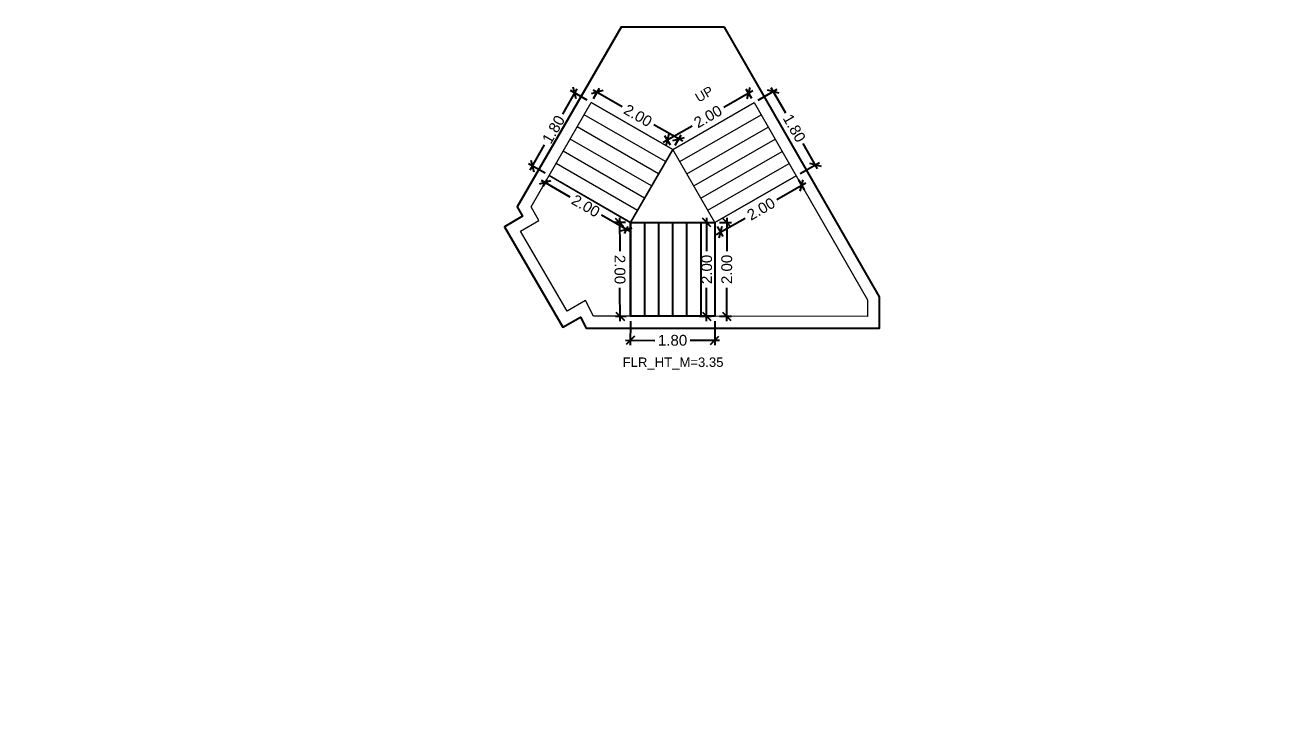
# Model space of a CAD drawing. Header units: metres. Extents: x 256329 to 886268, y -249371 to 355.
# Drawn here: x 287414.03 to 287440.75, y -789.36 to -774.37 of the extents above; entities that cross this region are included whole.
import ezdxf

# ---------------------------------------------------------------- set-up
doc = ezdxf.new("R2010")
doc.units = ezdxf.units.M
doc.header["$MEASUREMENT"] = 0
doc.header["$PDMODE"] = 35
doc.linetypes.add('CONTINOUS', pattern=[0])
doc.layers.get('0').update_dxf_attribs({"lineweight": 18})
doc.layers.get('Defpoints').update_dxf_attribs({"lineweight": 20})
doc.layers.add('A_TEXT', color=4, linetype='Continuous', lineweight=0, transparency=0.3)
doc.layers.add('BLK_2_FLR_8_STAIR_3', color=7, linetype='Continuous', plot=False)
doc.layers.add('BLK_2_FLR_8_STAIR_3_FLIGHT_2', color=7, linetype='Continuous', plot=False)
for name, color, linetype, lineweight in [('BLK_2_FLR_8_STAIR_3_FLIGHT_1', 7, 'Continuous', 0), ('BLK_2_FLR_8_STAIR_3_FLIGHT_3', 7, 'Continuous', 0), ('BLK_2_FLR_8_STAIR_3_LANDING_1', 7, 'Continuous', 0), ('BLK_2_FLR_8_STAIR_3_LANDING_2', 7, 'Continuous', 0)]:
    doc.layers.add(name, color=color, linetype=linetype, lineweight=lineweight)
doc.styles.add('Arial', font='arial.ttf')
doc.styles.get("Standard").update_dxf_attribs({"font": 'arial.ttf'})
doc.dimstyles.new('METRIC DIM', dxfattribs={"dimtxt": 0.23, "dimasz": 0.18, "dimexe": 0.1, "dimexo": 0.1, "dimgap": 0.09, "dimtad": 0, "dimzin": 0, "dimdsep": 46, "dimtxsty": 'Standard', "dimblk": 'OBLIQUE', "dimcen": 0, "dimdle": 0.1, "dimclrd": 147, "dimclre": 147, "dimclrt": 7, "dimadec": 0, "dimazin": 0, "dimtfac": 1, "dimtofl": 0, "dimtmove": 0, "dimatfit": 2, "dimfxl": 0.125, "dimtolj": 1, "dimtzin": 0, "dimarcsym": 0})

# ---------------------------------------------------------------- blocks, each defined once
blk = doc.blocks.new('_Oblique')
at = {"color": 0, "linetype": 'ByBlock', "lineweight": -2}
blk.add_line((-0.5, -0.5), (0.5, 0.5), dxfattribs=at)
blk = doc.blocks.new('*D1866')
at = {"layer": 'BLK_2_FLR_8_STAIR_3_FLIGHT_2', "color": 147, "lineweight": -2, "transparency": 16777216}
for p, q in [((287426.926519, -780.685294), (287426.926335, -781.197265)), ((287428.726519, -780.685941), (287428.726335, -781.197912)), ((287426.826371, -781.097229), (287427.448871, -781.097453)), ((287428.826371, -781.097948), (287428.203871, -781.097725))]:
    blk.add_line(p, q, dxfattribs=at)
at = {"layer": 'Defpoints', "color": 0, "linetype": 'CONTINOUS', "transparency": 16777216}
for p in [(287426.926555, -780.585294, 0.042641), (287428.726555, -780.585941, 0.042641), (287428.726371, -781.097912)]:
    blk.add_point(p, dxfattribs=at)
at = {"layer": 'BLK_2_FLR_8_STAIR_3_FLIGHT_2', "color": 147, "linetype": 'CONTINOUS', "lineweight": -2, "transparency": 16777216, "xscale": 0.18, "yscale": 0.18, "zscale": 0.18}
for p, rotation in [((287426.926371, -781.097265), 179.979403), ((287428.726371, -781.097912), 359.979403)]:
    blk.add_blockref('_Oblique', p, dxfattribs=dict(at, rotation=rotation))
at = {"layer": 'BLK_2_FLR_8_STAIR_3_FLIGHT_2', "color": 7, "linetype": 'CONTINOUS', "transparency": 16777216, "insert": (287427.826371, -781.097589), "char_height": 0.23, "attachment_point": 5, "rotation": 359.9794033}
blk.add_mtext('\\A1;1.80', dxfattribs=at)
blk = doc.blocks.new('*D1867')
at = {"layer": 'BLK_2_FLR_8_STAIR_3_FLIGHT_3', "color": 147, "lineweight": -2, "transparency": 16777216}
for p, q in [((287426.135033, -775.755969), (287426.750959, -776.110113)), ((287426.144432, -775.940241), (287426.27157, -775.719123)), ((287428.043575, -776.853339), (287427.427649, -776.499195)), ((287427.879591, -776.937919), (287428.006729, -776.716801))]:
    blk.add_line(p, q, dxfattribs=at)
at = {"layer": 'Defpoints', "color": 0, "linetype": 'CONTINOUS', "transparency": 16777216}
for p in [(287426.094587, -776.026932, 0.042641), (287427.956883, -776.803493), (287427.829746, -777.024611, 0.042641)]:
    blk.add_point(p, dxfattribs=at)
at = {"layer": 'BLK_2_FLR_8_STAIR_3_FLIGHT_3', "color": 147, "linetype": 'CONTINOUS', "lineweight": -2, "transparency": 16777216, "xscale": 0.18, "yscale": 0.18, "zscale": 0.18}
for p, rotation in [((287426.221725, -775.805815), 150.102044), ((287427.956883, -776.803493), 330.102044)]:
    blk.add_blockref('_Oblique', p, dxfattribs=dict(at, rotation=rotation))
at = {"layer": 'BLK_2_FLR_8_STAIR_3_FLIGHT_3', "color": 7, "linetype": 'CONTINOUS', "transparency": 16777216, "insert": (287427.089304, -776.304654), "char_height": 0.23, "attachment_point": 5, "rotation": 330.1020442}
blk.add_mtext('\\A1;2.00', dxfattribs=at)
blk = doc.blocks.new('*D1868')
at = {"layer": 'BLK_2_FLR_8_STAIR_3_FLIGHT_1', "color": 147, "lineweight": -2, "transparency": 16777216}
for p, q in [((287429.535204, -775.777614), (287428.91985, -776.131213)), ((287429.514015, -775.941451), (287429.398677, -775.740732)), ((287427.627703, -776.873715), (287428.243057, -776.520116)), ((287427.779923, -776.937906), (287427.664584, -776.737187))]:
    blk.add_line(p, q, dxfattribs=at)
at = {"layer": 'Defpoints', "color": 0, "linetype": 'CONTINOUS', "transparency": 16777216}
for p in [(287429.4485, -775.827436), (287429.563838, -776.028155, 0.042641), (287427.829746, -777.024611, 0.042641)]:
    blk.add_point(p, dxfattribs=at)
at = {"layer": 'BLK_2_FLR_8_STAIR_3_FLIGHT_1', "color": 147, "linetype": 'CONTINOUS', "lineweight": -2, "transparency": 16777216, "xscale": 0.18, "yscale": 0.18, "zscale": 0.18}
for p, rotation in [((287429.4485, -775.827436), 29.88281300000001), ((287427.714407, -776.823892), 209.882813)]:
    blk.add_blockref('_Oblique', p, dxfattribs=dict(at, rotation=rotation))
at = {"layer": 'BLK_2_FLR_8_STAIR_3_FLIGHT_1', "color": 7, "linetype": 'CONTINOUS', "transparency": 16777216, "insert": (287428.581453, -776.325664), "char_height": 0.23, "attachment_point": 5, "rotation": 29.8828126}
blk.add_mtext('\\A1;2.00', dxfattribs=at)
blk = doc.blocks.new('*D1869')
at = {"layer": 'BLK_2_FLR_8_STAIR_3_LANDING_2', "color": 147, "lineweight": -2, "transparency": 16777216}
for p, q in [((287426.698828, -778.486312), (287426.702006, -779.196128)), ((287426.826556, -778.585742), (287426.599277, -778.586759)), ((287426.708677, -780.686509), (287426.7055, -779.976693)), ((287426.83551, -780.585941), (287426.608231, -780.586958))]:
    blk.add_line(p, q, dxfattribs=at)
at = {"layer": 'Defpoints', "color": 0, "linetype": 'CONTINOUS', "transparency": 16777216}
for p in [(287426.926555, -778.585294, 0.042641), (287426.70823, -780.58651), (287426.935509, -780.585493, 0.042641)]:
    blk.add_point(p, dxfattribs=at)
at = {"layer": 'BLK_2_FLR_8_STAIR_3_LANDING_2', "color": 147, "linetype": 'CONTINOUS', "lineweight": -2, "transparency": 16777216, "xscale": 0.18, "yscale": 0.18, "zscale": 0.18}
for p, rotation in [((287426.699276, -778.586311), 90.256477), ((287426.70823, -780.58651), 270.256477)]:
    blk.add_blockref('_Oblique', p, dxfattribs=dict(at, rotation=rotation))
at = {"layer": 'BLK_2_FLR_8_STAIR_3_LANDING_2', "color": 7, "linetype": 'CONTINOUS', "transparency": 16777216, "insert": (287426.703753, -779.586411), "char_height": 0.23, "attachment_point": 5, "rotation": 270.2564771}
blk.add_mtext('\\A1;2.00', dxfattribs=at)
blk = doc.blocks.new('*D1870')
at = {"layer": 'BLK_2_FLR_8_STAIR_3_LANDING_2', "color": 147, "lineweight": -2, "transparency": 16777216}
for p, q in [((287425.024624, -777.680907), (287425.639038, -778.035484)), ((287425.144898, -777.67256), (287425.061253, -777.817502)), ((287426.929522, -778.780219), (287426.315108, -778.425642)), ((287426.876572, -778.671906), (287426.792926, -778.816848))]:
    blk.add_line(p, q, dxfattribs=at)
at = {"layer": 'Defpoints', "color": 0, "linetype": 'CONTINOUS', "transparency": 16777216}
for p in [(287425.111236, -777.73089), (287425.194882, -777.585948, 0.042641), (287426.926555, -778.585294, 0.042641)]:
    blk.add_point(p, dxfattribs=at)
at = {"layer": 'BLK_2_FLR_8_STAIR_3_LANDING_2', "color": 147, "linetype": 'CONTINOUS', "lineweight": -2, "transparency": 16777216, "xscale": 0.18, "yscale": 0.18, "zscale": 0.18}
for p, rotation in [((287425.111236, -777.73089), 150.01084), ((287426.84291, -778.730236), 330.01084)]:
    blk.add_blockref('_Oblique', p, dxfattribs=dict(at, rotation=rotation))
at = {"layer": 'BLK_2_FLR_8_STAIR_3_LANDING_2', "color": 7, "linetype": 'CONTINOUS', "transparency": 16777216, "insert": (287425.977073, -778.230563), "char_height": 0.23, "attachment_point": 5, "rotation": 330.0108404}
blk.add_mtext('\\A1;2.00', dxfattribs=at)
blk = doc.blocks.new('*D1871')
at = {"layer": 'BLK_2_FLR_8_STAIR_3_LANDING_1', "color": 147, "lineweight": -2, "transparency": 16777216}
for p, q in [((287430.510471, -777.675543), (287430.630065, -777.883669)), ((287430.666947, -777.747142), (287430.051593, -778.10074)), ((287428.759445, -778.843242), (287429.3748, -778.489644)), ((287428.776378, -778.671999), (287428.895973, -778.880124))]:
    blk.add_line(p, q, dxfattribs=at)
at = {"layer": 'Defpoints', "color": 0, "linetype": 'CONTINOUS', "transparency": 16777216}
for p in [(287430.460648, -777.588839, 0.042641), (287430.580242, -777.796964), (287428.726555, -778.585294, 0.042641)]:
    blk.add_point(p, dxfattribs=at)
at = {"layer": 'BLK_2_FLR_8_STAIR_3_LANDING_1', "color": 147, "linetype": 'CONTINOUS', "lineweight": -2, "transparency": 16777216, "xscale": 0.18, "yscale": 0.18, "zscale": 0.18}
for p, rotation in [((287430.580242, -777.796964), 29.88281300000001), ((287428.84615, -778.79342), 209.882813)]:
    blk.add_blockref('_Oblique', p, dxfattribs=dict(at, rotation=rotation))
at = {"layer": 'BLK_2_FLR_8_STAIR_3_LANDING_1', "color": 7, "linetype": 'CONTINOUS', "transparency": 16777216, "insert": (287429.713196, -778.295192), "char_height": 0.23, "attachment_point": 5, "rotation": 29.8828126}
blk.add_mtext('\\A1;2.00', dxfattribs=at)
blk = doc.blocks.new('*D1872')
at = {"layer": 'BLK_2_FLR_8_STAIR_3_LANDING_1', "color": 147, "lineweight": -2, "transparency": 16777216}
for p, q in [((287428.982206, -778.485294), (287428.982206, -779.195007)), ((287428.826555, -778.585294), (287429.082206, -778.585294)), ((287428.982206, -780.685294), (287428.982206, -779.97558)), ((287428.826555, -780.585294), (287429.082206, -780.585294))]:
    blk.add_line(p, q, dxfattribs=at)
at = {"layer": 'Defpoints', "color": 0, "linetype": 'CONTINOUS', "transparency": 16777216}
for p in [(287428.726555, -778.585294, 0.042641), (287428.726555, -780.585294, 0.042641), (287428.982206, -780.585294)]:
    blk.add_point(p, dxfattribs=at)
at = {"layer": 'BLK_2_FLR_8_STAIR_3_LANDING_1', "color": 147, "linetype": 'CONTINOUS', "lineweight": -2, "transparency": 16777216, "xscale": 0.18, "yscale": 0.18, "zscale": 0.18}
for p, rotation in [((287428.982206, -778.585294), 90), ((287428.982206, -780.585294), 270)]:
    blk.add_blockref('_Oblique', p, dxfattribs=dict(at, rotation=rotation))
at = {"layer": 'BLK_2_FLR_8_STAIR_3_LANDING_1', "color": 7, "linetype": 'CONTINOUS', "transparency": 16777216, "insert": (287428.982206, -779.585294), "char_height": 0.23, "attachment_point": 5, "rotation": 90}
blk.add_mtext('\\A1;2.00', dxfattribs=at)
blk = doc.blocks.new('*D1873')
at = {"layer": 'BLK_2_FLR_8_STAIR_3_FLIGHT_3', "color": 147, "lineweight": -2, "transparency": 16777216}
for p, q in [((287425.788641, -775.734914), (287425.477493, -776.274074)), ((287426.007975, -775.976949), (287425.652045, -775.771543)), ((287424.788969, -777.467154), (287425.100117, -776.927995)), ((287425.10827, -777.535965), (287424.75234, -777.330559))]:
    blk.add_line(p, q, dxfattribs=at)
at = {"layer": 'Defpoints', "color": 0, "linetype": 'CONTINOUS', "transparency": 16777216}
for p in [(287426.094587, -776.026932, 0.042641), (287424.838952, -777.380542), (287425.194882, -777.585948, 0.042641)]:
    blk.add_point(p, dxfattribs=at)
at = {"layer": 'BLK_2_FLR_8_STAIR_3_FLIGHT_3', "color": 147, "linetype": 'CONTINOUS', "lineweight": -2, "transparency": 16777216, "xscale": 0.18, "yscale": 0.18, "zscale": 0.18}
for p, rotation in [((287425.738657, -775.821526), 60.01084000000001), ((287424.838952, -777.380542), 240.01084)]:
    blk.add_blockref('_Oblique', p, dxfattribs=dict(at, rotation=rotation))
at = {"layer": 'BLK_2_FLR_8_STAIR_3_FLIGHT_3', "color": 7, "linetype": 'CONTINOUS', "transparency": 16777216, "insert": (287425.288805, -776.601034), "char_height": 0.23, "attachment_point": 5, "rotation": 60.0108404}
blk.add_mtext('\\A1;1.80', dxfattribs=at)
blk = doc.blocks.new('*D1874')
at = {"layer": 'BLK_2_FLR_8_STAIR_3_FLIGHT_1', "color": 147, "lineweight": -2, "transparency": 16777216}
for p, q in [((287429.650543, -775.978333), (287430.059666, -775.743239)), ((287429.923139, -775.706358), (287430.233285, -776.246094)), ((287430.919594, -777.44045), (287430.609447, -776.900714)), ((287430.547353, -777.539016), (287430.956476, -777.303923))]:
    blk.add_line(p, q, dxfattribs=at)
at = {"layer": 'Defpoints', "color": 0, "linetype": 'CONTINOUS', "transparency": 16777216}
for p in [(287429.563838, -776.028155, 0.042641), (287430.869771, -777.353745), (287430.460648, -777.588839, 0.042641)]:
    blk.add_point(p, dxfattribs=at)
at = {"layer": 'BLK_2_FLR_8_STAIR_3_FLIGHT_1', "color": 147, "linetype": 'CONTINOUS', "lineweight": -2, "transparency": 16777216, "xscale": 0.18, "yscale": 0.18, "zscale": 0.18}
for p, rotation in [((287429.972961, -775.793062), 119.882813), ((287430.869771, -777.353745), 299.882813)]:
    blk.add_blockref('_Oblique', p, dxfattribs=dict(at, rotation=rotation))
at = {"layer": 'BLK_2_FLR_8_STAIR_3_FLIGHT_1', "color": 7, "linetype": 'CONTINOUS', "transparency": 16777216, "insert": (287430.421366, -776.573404), "char_height": 0.23, "attachment_point": 5, "rotation": 299.8828126}
blk.add_mtext('\\A1;1.80', dxfattribs=at)
blk = doc.blocks.new('*D1885')
at = {"layer": 'BLK_2_FLR_8_STAIR_3_FLIGHT_2', "color": 147, "lineweight": -2, "transparency": 16777216}
for p, q in [((287428.553115, -778.485294), (287428.553115, -779.195007)), ((287428.397464, -778.585294), (287428.653115, -778.585294)), ((287428.553115, -780.685294), (287428.553115, -779.97558)), ((287428.397464, -780.585294), (287428.653115, -780.585294))]:
    blk.add_line(p, q, dxfattribs=at)
at = {"layer": 'Defpoints', "color": 0, "linetype": 'CONTINOUS', "transparency": 16777216}
for p in [(287428.297464, -778.585294, 0.042641), (287428.297464, -780.585294, 0.042641), (287428.553115, -780.585294)]:
    blk.add_point(p, dxfattribs=at)
at = {"layer": 'BLK_2_FLR_8_STAIR_3_FLIGHT_2', "color": 147, "linetype": 'CONTINOUS', "lineweight": -2, "transparency": 16777216, "xscale": 0.18, "yscale": 0.18, "zscale": 0.18}
for p, rotation in [((287428.553115, -778.585294), 90), ((287428.553115, -780.585294), 270)]:
    blk.add_blockref('_Oblique', p, dxfattribs=dict(at, rotation=rotation))
at = {"layer": 'BLK_2_FLR_8_STAIR_3_FLIGHT_2', "color": 7, "linetype": 'CONTINOUS', "transparency": 16777216, "insert": (287428.553115, -779.585294), "char_height": 0.23, "attachment_point": 5, "rotation": 90}
blk.add_mtext('\\A1;2.00', dxfattribs=at)

msp = doc.modelspace()

# ---------------------------------------------------------------- linework, layer by layer
at = {"color": 5, "linetype": 'CONTINOUS'}
for p, q in [((287428.726555, -778.585294, 0.042641), (287427.829746, -777.024611, 0.042641)), ((287426.926555, -778.585294, 0.042641), (287428.726555, -778.585294, 0.042641))]:
    msp.add_line(p, q, dxfattribs=at)
at = {"color": 5, "linetype": 'CONTINOUS', "elevation": 0.042641}
msp.add_lwpolyline([(287426.926555, -778.585294), (287427.829746, -777.024611)], dxfattribs=at)
at = {"layer": 'BLK_2_FLR_8_STAIR_3', "color": 7, "linetype": 'CONTINOUS', "elevation": 0.042641}
msp.add_lwpolyline([(287428.932086, -774.420303), (287426.729294, -774.420303), (287424.517731, -778.252516), (287424.630863, -778.448316), (287424.242338, -778.678077), (287425.488029, -780.816258), (287425.863903, -780.599867), (287425.983636, -780.838574), (287432.235379, -780.840138), (287432.235547, -780.169186)], close=True, dxfattribs=at)
at = {"layer": 'BLK_2_FLR_8_STAIR_3_FLIGHT_1', "color": 3, "linetype": 'CONTINOUS'}
for p, q in [((287427.829746, -777.024611, 0.042641), (287429.563838, -776.028155, 0.042641)), ((287427.979214, -777.284725, 0.042641), (287429.713306, -776.288269, 0.042641)), ((287428.128682, -777.544838, 0.042641), (287429.862775, -776.548383, 0.042641)), ((287428.278151, -777.804952, 0.042641), (287430.012243, -776.808497, 0.042641)), ((287428.427619, -778.065066, 0.042641), (287430.161711, -777.068611, 0.042641)), ((287428.577087, -778.32518, 0.042641), (287430.31118, -777.328725, 0.042641)), ((287428.726555, -778.585294, 0.042641), (287430.460648, -777.588839, 0.042641))]:
    msp.add_line(p, q, dxfattribs=at)
at = {"layer": 'BLK_2_FLR_8_STAIR_3_FLIGHT_1', "color": 7, "linetype": 'CONTINOUS', "elevation": 0.042641}
msp.add_lwpolyline([(287429.563838, -776.028155), (287430.460648, -777.588839), (287428.726555, -778.585294), (287427.829746, -777.024611), (287429.563838, -776.028155)], dxfattribs=at)
at = {"layer": 'BLK_2_FLR_8_STAIR_3_FLIGHT_2', "color": 3, "linetype": 'CONTINOUS'}
for p, q in [((287426.926555, -778.585294, 0.042641), (287426.926555, -780.585294, 0.042641)), ((287427.226555, -778.585294, 0.042641), (287427.226555, -780.585294, 0.042641)), ((287427.526555, -778.585294, 0.042641), (287427.526555, -780.585294, 0.042641)), ((287427.826555, -778.585294, 0.042641), (287427.826555, -780.585294, 0.042641)), ((287428.126555, -778.585294, 0.042641), (287428.126555, -780.585294, 0.042641)), ((287428.426555, -778.585294, 0.042641), (287428.426555, -780.585294, 0.042641)), ((287428.726555, -778.585294, 0.042641), (287428.726555, -780.585294, 0.042641))]:
    msp.add_line(p, q, dxfattribs=at)
at = {"layer": 'BLK_2_FLR_8_STAIR_3_FLIGHT_2', "color": 7, "linetype": 'CONTINOUS', "elevation": 0.042641}
msp.add_lwpolyline([(287426.926555, -778.585294), (287428.726555, -778.585294), (287428.726555, -780.585294), (287426.926555, -780.585294)], close=True, dxfattribs=at)
at = {"layer": 'BLK_2_FLR_8_STAIR_3_FLIGHT_3', "color": 3, "linetype": 'CONTINOUS'}
for p, q in [((287427.829746, -777.024611, 0.042641), (287426.094587, -776.026932, 0.042641)), ((287427.67631, -777.286114, 0.042641), (287425.944636, -776.286768, 0.042641)), ((287427.526359, -777.54595, 0.042641), (287425.794685, -776.546604, 0.042641)), ((287427.376408, -777.805786, 0.042641), (287425.644734, -776.80644, 0.042641)), ((287427.226457, -778.065622, 0.042641), (287425.494783, -777.066276, 0.042641)), ((287427.076506, -778.325458, 0.042641), (287425.344833, -777.326112, 0.042641)), ((287426.926555, -778.585294, 0.042641), (287425.194882, -777.585948, 0.042641))]:
    msp.add_line(p, q, dxfattribs=at)
at = {"layer": 'BLK_2_FLR_8_STAIR_3_FLIGHT_3', "ltscale": 0.05, "elevation": 0.042641}
msp.add_lwpolyline([(287427.829746, -777.024611), (287426.926555, -778.585294), (287425.194882, -777.585948), (287426.094587, -776.026932), (287427.829746, -777.024611)], dxfattribs=at)
at = {"layer": 'BLK_2_FLR_8_STAIR_3_LANDING_1', "color": 7, "linetype": 'CONTINOUS', "elevation": 0.042641}
msp.add_lwpolyline([(287428.726555, -778.585294), (287430.460648, -777.588839), (287431.982211, -780.236755), (287431.982123, -780.586755), (287428.726555, -780.585294), (287428.726555, -778.585294)], dxfattribs=at)
at = {"layer": 'BLK_2_FLR_8_STAIR_3_LANDING_2', "color": 7, "linetype": 'CONTINOUS', "elevation": 0.042641}
msp.add_lwpolyline([(287426.926555, -778.585294), (287426.926555, -780.585294), (287426.139993, -780.585294), (287425.970039, -780.246466), (287425.581218, -780.472991), (287424.587909, -778.768016), (287424.975657, -778.538714), (287424.810251, -778.25244), (287425.194882, -777.585948), (287426.925342, -778.587391)], dxfattribs=at)

# ---------------------------------------------------------------- texts
at = {"layer": 'A_TEXT', "lineweight": 0, "insert": (287429.432694, -775.428682, 0.042641), "char_height": 0.2, "width": 2.485498, "attachment_point": 9, "rotation": 30.0054902, "style": 'Arial'}
msp.add_mtext('\\pxi2.2673,qc;UP', dxfattribs=at)
at = {"layer": 'BLK_2_FLR_8_STAIR_3', "color": 7, "linetype": 'CONTINOUS', "insert": (287426.762019, -781.463054), "char_height": 0.2, "attachment_point": 1}
msp.add_mtext_dynamic_manual_height_columns('FLR_HT_M=3.35', width=2.272281, gutter_width=0.405, heights=[0.300679], dxfattribs=at)

# ---------------------------------------------------------------- dimensions: what is measured, and where the dimension line sits
at = {"layer": 'BLK_2_FLR_8_STAIR_3_FLIGHT_1', "color": 2, "linetype": 'CONTINOUS'}
dim = msp.add_aligned_dim(p1=(287427.829746, -777.024611, 0.042641), p2=(287429.563838, -776.028155, 0.042641), distance=0.231497, dimstyle='METRIC DIM', override={"dimfxl": 0.18}, dxfattribs=at)
dim.commit()
dim.dimension.update_dxf_attribs({"geometry": '*D1868', "text_midpoint": (287428.581453, -776.325664)})
at = {"layer": 'BLK_2_FLR_8_STAIR_3_FLIGHT_1', "color": 1, "linetype": 'CONTINOUS'}
dim = msp.add_aligned_dim(p1=(287429.563838, -776.028155, 0.042641), p2=(287430.460648, -777.588839, 0.042641), distance=0.471859, dimstyle='METRIC DIM', override={"dimfxl": 0.18}, dxfattribs=at)
dim.commit()
dim.dimension.update_dxf_attribs({"geometry": '*D1874', "text_midpoint": (287430.421366, -776.573404)})
at = {"layer": 'BLK_2_FLR_8_STAIR_3_FLIGHT_2', "color": 2, "linetype": 'CONTINOUS'}
dim = msp.add_aligned_dim(p1=(287428.297464, -778.585294, 0.042641), p2=(287428.297464, -780.585294, 0.042641), distance=0.255651, dimstyle='METRIC DIM', override={"dimfxl": 0.18}, dxfattribs=at)
dim.commit()
dim.dimension.update_dxf_attribs({"geometry": '*D1885', "text_midpoint": (287428.553115, -779.585294)})
at = {"layer": 'BLK_2_FLR_8_STAIR_3_FLIGHT_2', "color": 1, "linetype": 'CONTINOUS'}
dim = msp.add_aligned_dim(p1=(287426.926555, -780.585294, 0.042641), p2=(287428.726555, -780.585941, 0.042641), distance=-0.511971, dimstyle='METRIC DIM', override={"dimfxl": 0.18}, dxfattribs=at)
dim.commit()
dim.dimension.update_dxf_attribs({"geometry": '*D1866', "text_midpoint": (287427.826371, -781.097589)})
at = {"layer": 'BLK_2_FLR_8_STAIR_3_FLIGHT_3', "color": 1, "linetype": 'CONTINOUS'}
dim = msp.add_aligned_dim(p1=(287426.094587, -776.026932, 0.042641), p2=(287425.194882, -777.585948, 0.042641), distance=-0.410947, dimstyle='METRIC DIM', override={"dimfxl": 0.18}, dxfattribs=at)
dim.commit()
dim.dimension.update_dxf_attribs({"geometry": '*D1873', "text_midpoint": (287425.288805, -776.601034)})
at = {"layer": 'BLK_2_FLR_8_STAIR_3_FLIGHT_3', "color": 2, "linetype": 'CONTINOUS'}
dim = msp.add_aligned_dim(p1=(287426.094587, -776.026932, 0.042641), p2=(287427.829746, -777.024611, 0.042641), distance=0.255063, dimstyle='METRIC DIM', override={"dimfxl": 0.18}, dxfattribs=at)
dim.commit()
dim.dimension.update_dxf_attribs({"geometry": '*D1867', "text_midpoint": (287427.089304, -776.304654)})
at = {"layer": 'BLK_2_FLR_8_STAIR_3_LANDING_1', "color": 1, "linetype": 'CONTINOUS'}
dim = msp.add_aligned_dim(p1=(287428.726555, -778.585294, 0.042641), p2=(287430.460648, -777.588839, 0.042641), distance=-0.240039, dimstyle='METRIC DIM', override={"dimfxl": 0.18}, dxfattribs=at)
dim.commit()
dim.dimension.update_dxf_attribs({"geometry": '*D1871', "text_midpoint": (287429.713196, -778.295192)})
at = {"layer": 'BLK_2_FLR_8_STAIR_3_LANDING_1', "color": 2, "linetype": 'CONTINOUS'}
dim = msp.add_aligned_dim(p1=(287428.726555, -778.585294, 0.042641), p2=(287428.726555, -780.585294, 0.042641), distance=0.255651, dimstyle='METRIC DIM', override={"dimfxl": 0.18}, dxfattribs=at)
dim.commit()
dim.dimension.update_dxf_attribs({"geometry": '*D1872', "text_midpoint": (287428.982206, -779.585294)})
at = {"layer": 'BLK_2_FLR_8_STAIR_3_LANDING_2', "color": 1, "linetype": 'CONTINOUS'}
dim = msp.add_aligned_dim(p1=(287426.926555, -778.585294, 0.042641), p2=(287425.194882, -777.585948, 0.042641), distance=0.167346, dimstyle='METRIC DIM', override={"dimfxl": 0.18}, dxfattribs=at)
dim.commit()
dim.dimension.update_dxf_attribs({"geometry": '*D1870', "text_midpoint": (287425.977073, -778.230563)})
at = {"layer": 'BLK_2_FLR_8_STAIR_3_LANDING_2', "color": 2, "linetype": 'CONTINOUS'}
dim = msp.add_aligned_dim(p1=(287426.926555, -778.585294, 0.042641), p2=(287426.935509, -780.585493, 0.042641), distance=-0.227281, dimstyle='METRIC DIM', override={"dimfxl": 0.18}, dxfattribs=at)
dim.commit()
dim.dimension.update_dxf_attribs({"geometry": '*D1869', "text_midpoint": (287426.703753, -779.586411)})

doc.saveas('drawing.dxf')
